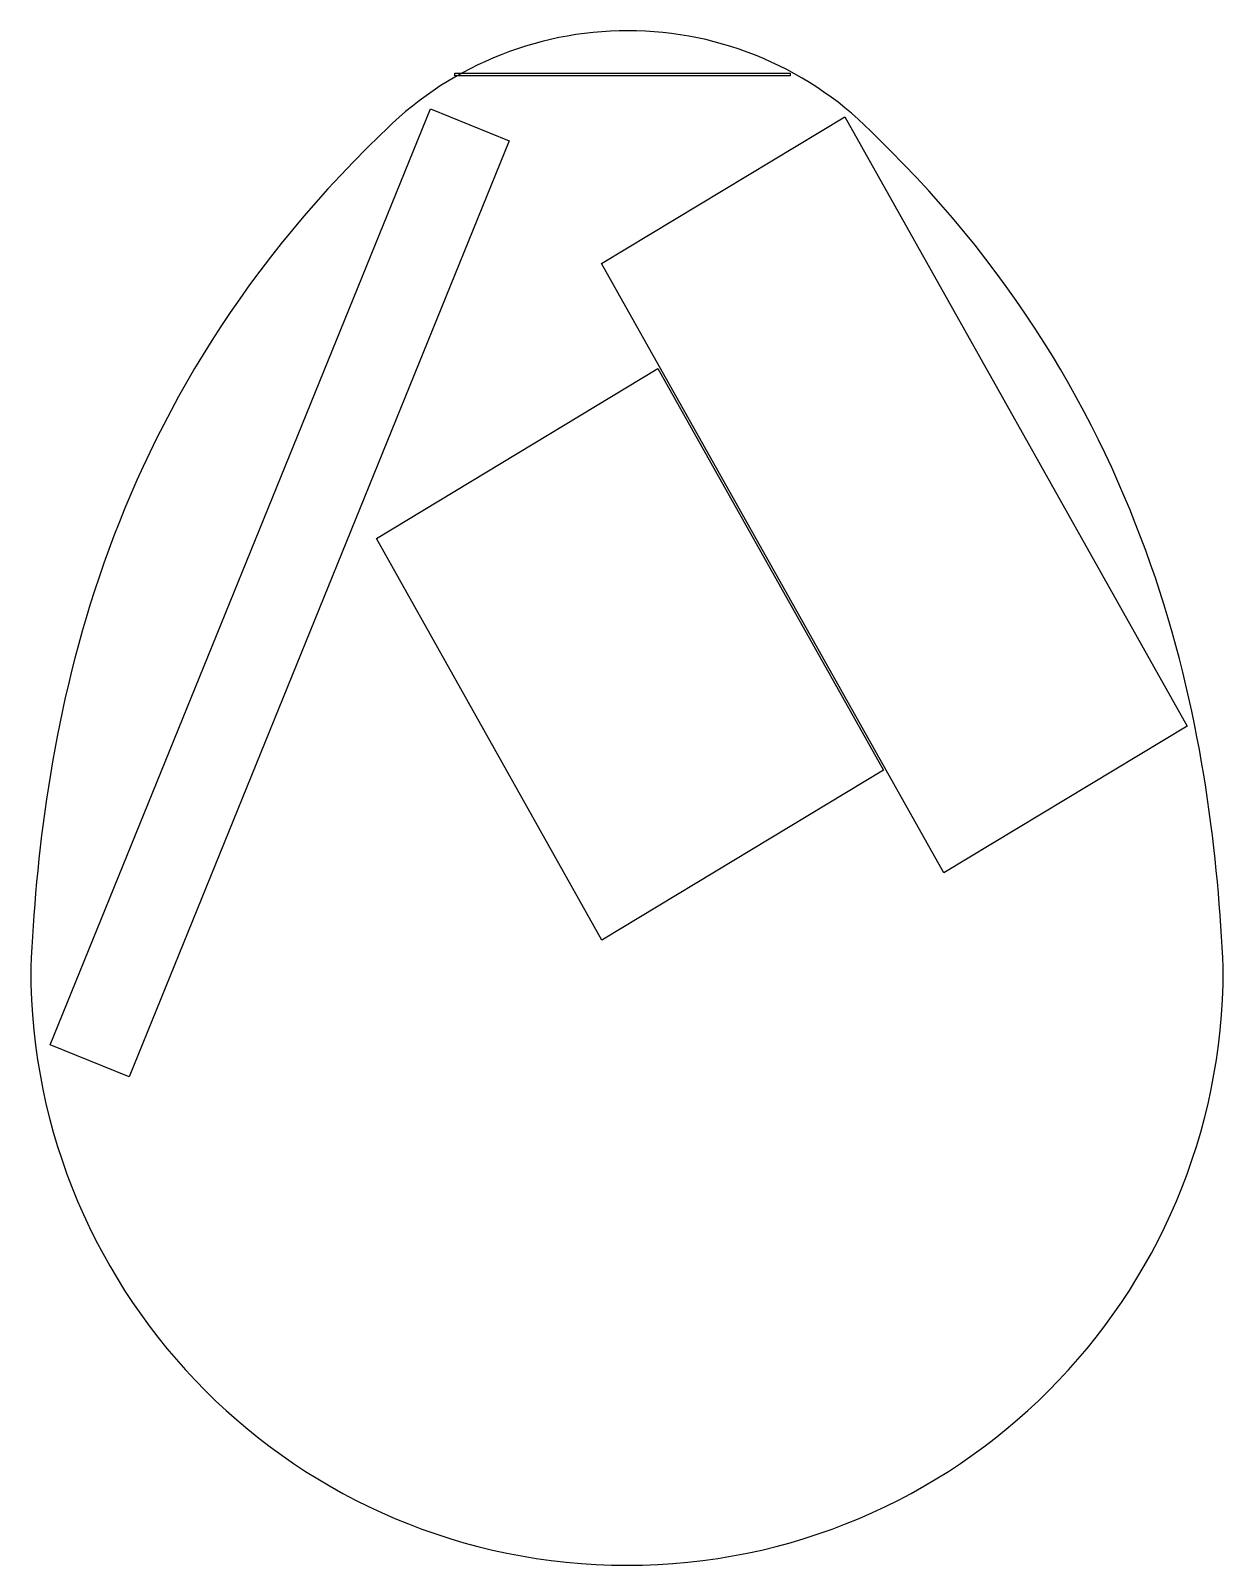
# Model space of a CAD drawing. Extents: x 0.1 to 49.2, y 0 to 63.2.
import ezdxf

# ---------------------------------------------------------------- set-up
doc = ezdxf.new("R2010")
doc.units = 0
doc.layers.add('Layer_1', color=7, linetype='CONTINUOUS')

msp = doc.modelspace()

# ---------------------------------------------------------------- linework, layer by layer
at = {"layer": 'Layer_1', "color": 7}
for points in [[(17.514448, 61.483632), (31.314446, 61.483632), (31.314446, 61.383632), (17.514448, 61.383632)], [(16.507583, 60.024501), (19.750377, 58.707581), (4.097833, 20.164654), (0.855039, 21.481575)], [(37.645899, 28.558289), (23.558308, 53.650821), (33.571739, 59.693611), (47.65933, 34.601078)], [(23.569824, 25.788989), (14.28392, 42.328854), (25.873933, 49.323061), (35.159838, 32.783196)], [(0.050533, 24.663547)]]:
    msp.add_lwpolyline(points, close=True, dxfattribs=at)
for points in [[(24.633514, 63.23793), (20.797435, 63.237796), (17.111882, 61.684362), (14.440773, 58.930924)], [(34.900068, 58.840783), (32.223215, 61.64882), (28.513027, 63.237888), (24.633514, 63.23793)], [(14.440773, 58.930924), (2.342009, 47.28818), (0.476313, 33.492805), (0.050533, 24.663547)], [(49.153461, 24.663547), (48.728556, 33.475626), (46.867557, 47.234081), (34.900068, 58.840783)], [(0.050533, 24.663547), (0.050281, 24.641745), (0.050355, 24.620234), (0.050003, 24.598433)], [(49.153461, 24.598433), (49.15349, 24.62034), (49.153451, 24.641745), (49.153461, 24.663547)], [(0.050003, 24.598433), (0.050075, 11.040224), (11.042384, 0.049249), (24.601992, 0.049548)], [(24.601992, 0.049548), (38.161348, 0.049617), (49.15339, 11.040486), (49.153461, 24.598433)]]:
    msp.add_open_spline(points, degree=3, dxfattribs=at)

doc.saveas('drawing.dxf')
